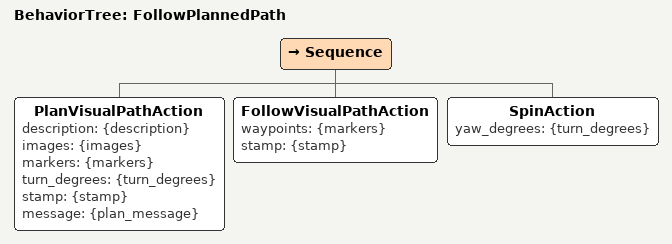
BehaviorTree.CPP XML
<?xml version="1.0"?>
<root BTCPP_format="4">
    <BehaviorTree ID="FollowPlannedPath">
      <Sequence>
        <PlanVisualPathAction description="{description}" images="{images}" markers="{markers}" turn_degrees="{turn_degrees}" stamp="{stamp}" message="{plan_message}"/>
        <FollowVisualPathAction waypoints="{markers}" stamp="{stamp}"/>
        <SpinAction yaw_degrees="{turn_degrees}"/>
      </Sequence>
    </BehaviorTree>
</root>
